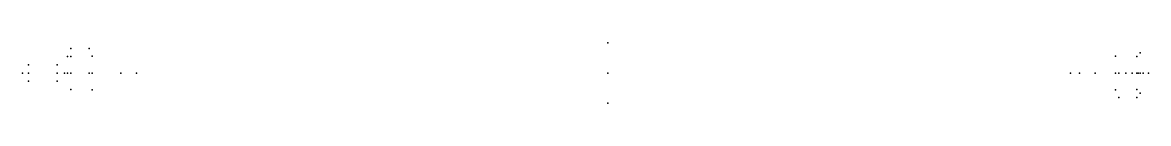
# Model space of a CAD drawing. Header units: inches. Extents: x -1.4 to 32.9, y -0.9 to 0.9.
import ezdxf

# ---------------------------------------------------------------- set-up
doc = ezdxf.new("R2010")
doc.units = ezdxf.units.IN
doc.header["$MEASUREMENT"] = 0

msp = doc.modelspace()

# ---------------------------------------------------------------- linework, layer by layer
at = {"extrusion": (0, 0, -1)}
for p in [(0.106, 0.75), (0.656, 0.75), (0.106, 0.5), (32.583, 0.5), (0.106, 0), (32.583, 0), (0.106, -0.5), (32.583, -0.5), (32.033, -0.75), (32.583, -0.75)]:
    msp.add_point(p, dxfattribs=at)
at = {"extrusion": (1, 0, 0)}
for p in [(0.656, 0.75, 0.75), (0.656, 0.75, -0.75), (16.46875, 0.92225), (32.69, 0.62), (-1.37, 0), (-1.19, 0.25), (-1.19, 0), (-0.31, 0.25), (-0.31, 0), (-0.31, 0), (0, 0), (0, 0), (0, 0), (0, 0, 0.92225), (0, 0, -0.92225), (0, 0), (0, 0), (0.656, 0), (0.656, 0), (0.75, 0), (0.75, 0), (0.75, 0), (2.102, 0), (2.102, 0), (16.46875, 0, -0.92225), (16.46875, 0, 0.92225), (30.565, 0, 0.2075), (30.565, 0, -0.2075), (30.8355, 0), (30.8355, 0), (31.939, 0), (32.033, 0), (32.033, 0), (32.44, 0), (32.69, 0), (32.94, 0, 0.31125), (32.94, 0, -0.31125), (32.94, 0), (32.94, 0, 0.5), (32.94, 0, -0.5), (-1.19, -0.25), (-0.31, -0.25), (32.69, -0.62), (16.46875, -0.92225)]:
    msp.add_point(p, dxfattribs=at)
for p in [(0, 0.5), (0.75, 0.51525), (31.939, 0.51525), (0.656, 0), (0.75, 0), (1.625, 0), (31.315, 0), (31.939, 0), (32.033, 0), (32.2515, 0), (32.44, 0), (32.6285, 0), (0.75, -0.51525), (31.939, -0.51525)]:
    msp.add_point(p)
at = {"extrusion": (0, 1, 0)}
for p in [(-0.31, 0, -0.22), (-0.31, 0, 0.22), (-0.094, 0), (-0.094, 0, -0.55), (0, 0), (0, 0), (0, 0), (1.625, 0), (31.315, 0)]:
    msp.add_point(p, dxfattribs=at)
at = {"extrusion": (-1, 0, 0)}
for p in [(32.033, 0), (32.033, -0.75, 0.75), (32.033, -0.75, -0.75)]:
    msp.add_point(p, dxfattribs=at)
at = {"extrusion": (0, -1, 0)}
for p in [(32.783, 0), (32.783, 0, -0.55)]:
    msp.add_point(p, dxfattribs=at)

doc.saveas('drawing.dxf')
